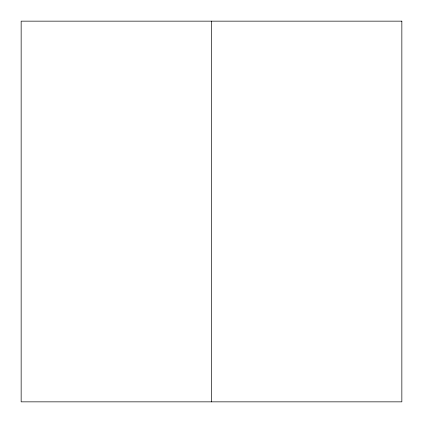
<?xml version="1.0" encoding="UTF-8"?>
<svg xmlns="http://www.w3.org/2000/svg" width="423" height="423" viewBox="0 0 423 423"><rect width="100%" height="100%" fill="white"/><g stroke="black" fill="none" stroke-linecap="round" stroke-linejoin="round"><path stroke-width="0.63" d="M211.5 21.15L211.5 401.85M401.85 21.15L21.15 21.15L21.15 401.85L401.85 401.85L401.85 21.15"/></g></svg>
